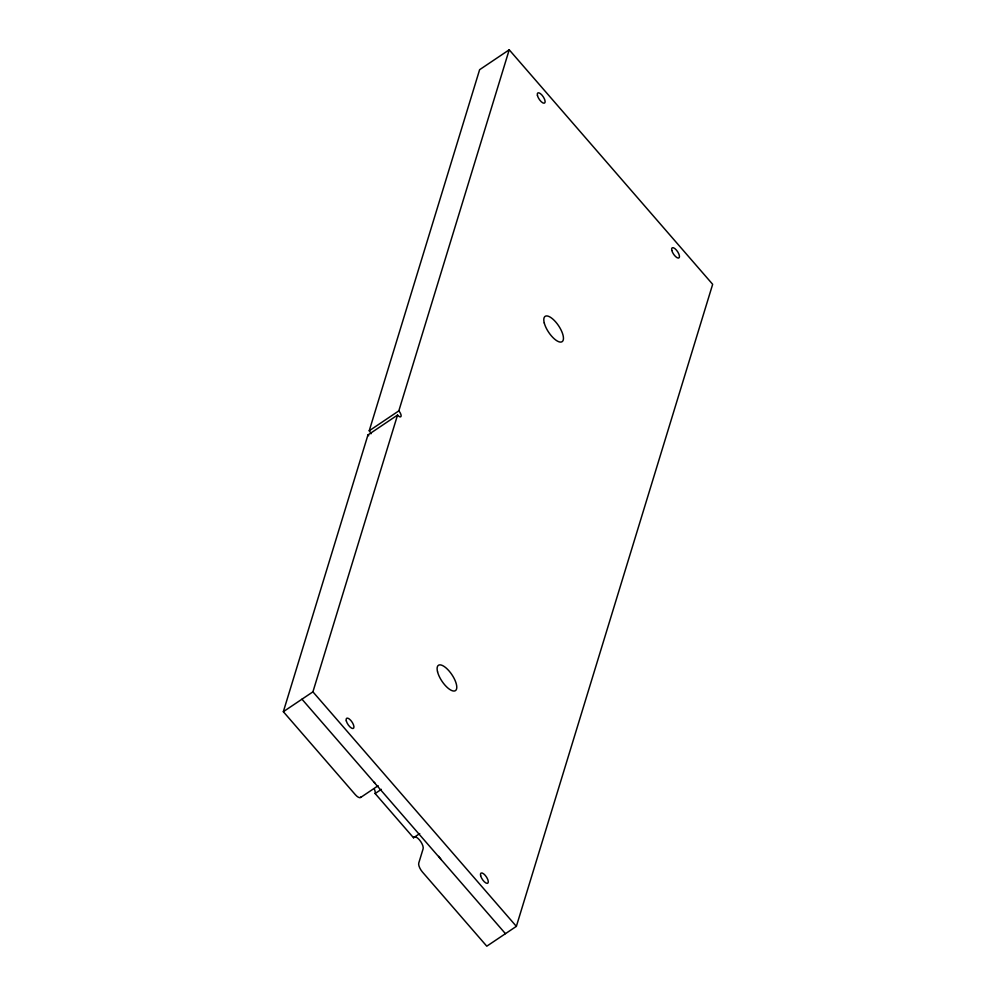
<?xml version="1.0" encoding="UTF-8"?>
<svg xmlns="http://www.w3.org/2000/svg" width="996" height="996" viewBox="0 0 996 996"><rect width="100%" height="100%" fill="white"/><g stroke="black" fill="none" stroke-linecap="round" stroke-linejoin="round"><path stroke-width="1.49" d="M361.175 796.7A7.619 2.976 56.1 0 1 355.311 794.659L283.337 711.692L367.947 434.966L397.541 415.071A4.569 1.78 56.1 0 0 401.064 416.291A4.569 1.78 56.1 0 0 398.823 410.875L509.217 49.8L712.663 284.308L516.364 926.355L486.783 946.2L422.491 872.085A7.619 2.976 56.1 0 1 418.756 863.071L423.113 848.829A7.619 2.976 56.1 0 0 419.378 839.815A7.619 2.976 56.1 0 0 413.514 837.773L375.131 793.526A7.619 2.976 56.1 0 0 374.471 789.43M371.072 433.733A4.569 1.78 56.1 0 0 369.23 430.77L479.624 69.695L509.217 49.8M301.975 699.204L505.433 933.663M283.337 711.692L312.918 691.847L397.541 415.071M369.23 430.77L398.823 410.875M360.739 797.41L378.144 785.72M375.131 793.526L381.344 789.342M413.514 837.773L419.727 833.59M312.918 691.847L516.364 926.355M368.719 435.75A4.569 1.78 56.1 0 1 367.947 434.966M375.231 783.441A7.619 2.976 56.1 0 1 373.961 782.121M441.128 859.56A7.619 2.976 56.1 0 1 438.875 856.323M671.802 250.419A6.101 2.378 56.1 0 0 678.45 258.089A6.101 2.378 56.1 0 0 676.409 250.071A6.101 2.378 56.1 0 0 671.802 250.419M346.284 720.855A6.101 2.378 56.1 0 0 352.933 728.524A6.101 2.378 56.1 0 0 350.878 720.506A6.101 2.378 56.1 0 0 346.284 720.855M537.454 95.566A6.101 2.378 56.1 0 0 544.102 103.223A6.101 2.378 56.1 0 0 542.061 95.205A6.101 2.378 56.1 0 0 537.454 95.566M480.632 875.721A6.101 2.378 56.1 0 0 487.281 883.377A6.101 2.378 56.1 0 0 485.239 875.36A6.101 2.378 56.1 0 0 480.632 875.721M437.568 671.877A15.239 5.939 56.1 0 0 454.188 691.037A15.239 5.939 56.1 0 0 449.084 670.98A15.239 5.939 56.1 0 0 437.568 671.877M544.252 322.941A15.239 5.939 56.1 0 0 560.873 342.089A15.239 5.939 56.1 0 0 555.768 322.044A15.239 5.939 56.1 0 0 544.252 322.941"/></g></svg>
